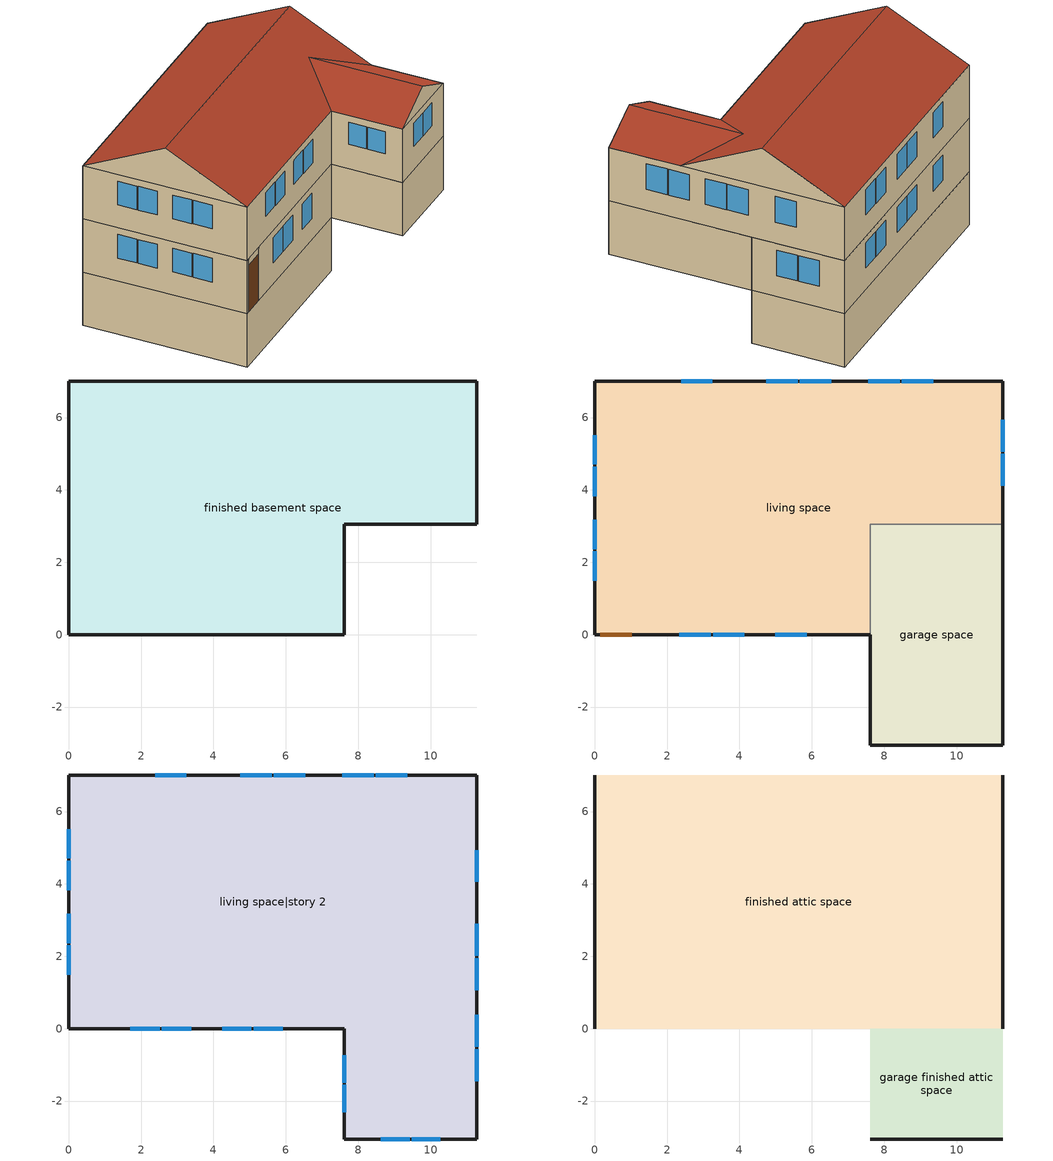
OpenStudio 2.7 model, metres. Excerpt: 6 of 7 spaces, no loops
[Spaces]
finished basement space
 floor foundation (FloorFndGrndFinB): 0,0 0,7.01 11.28,7.01 11.28,3.05 7.62,3.05 7.62,0 z-2.44
 wall foundation (WallFndGrndFinB): 0,7.01 0,0 7.62,0 7.62,3.05 11.28,3.05 11.28,7.01 0,7.01 z-2.44:0
garage space
 floor foundation (FloorFndGrndUnfinSlab): 7.62,-3.05 7.62,3.05 11.28,3.05 11.28,-3.05 z0
 wall outside (WallExtUninsUnfin): 7.62,0 7.62,-3.05 11.28,-3.05 11.28,3.05 z0:2.44
 wall to living space (WallIntFinInsUnfin Reversed): 11.28,3.05 7.62,3.05 7.62,0 z0:2.44
living space
 floor to finished basement space (FloorFinUninsFin): 0,0 0,7.01 11.28,7.01 11.28,3.05 7.62,3.05 7.62,0 z0
 wall outside (WallExtInsFin): 11.28,3.05 11.28,7.01 0,7.01 0,0 0.13,0 1.05,0 7.62,0 z0:2.44
 window (WindowConstruction): 2.34,0 3.21,0 / 3.27,0 4.14,0 / 5,0 5.86,0 / 9.35,7.01 8.49,7.01 / 8.43,7.01 7.57,7.01 / 6.53,7.01 5.67,7.01 / 5.61,7.01 4.75,7.01 / 3.25,7.01 2.39,7.01 z0.98:2.13; 0,5.52 0,4.7 / 0,4.64 0,3.83 / 0,3.18 0,2.37 / 0,2.31 0,1.49 z1.05:2.13; 11.28,4.12 11.28,5 / 11.28,5.06 11.28,5.94 z0.96:2.13
 door (Door): 0.15,0 1.02,0 z0:2.13
living space|story 2
 floor to garage space (FloorFinInsUnfin): 11.28,3.05 11.28,-3.05 7.62,-3.05 7.62,3.05 z2.44
 floor to living space (FloorFinUninsFin): 11.28,7.01 11.28,3.05 7.62,3.05 7.62,0 0,0 0,7.01 z2.44
 wall outside (WallExtInsFin): 0,7.01 0,0 7.62,0 7.62,-3.05 11.28,-3.05 11.28,7.01 0,7.01 z2.44:4.88
 window (WindowConstruction): 1.7,0 2.51,0 / 2.57,0 3.38,0 / 4.24,0 5.05,0 / 5.11,0 5.92,0 / 0,5.52 0,4.7 / 0,4.64 0,3.83 / 0,3.18 0,2.37 / 0,2.31 0,1.49 z3.49:4.57; 8.62,-3.05 9.42,-3.05 / 9.48,-3.05 10.27,-3.05 z3.51:4.57; 9.35,7.01 8.49,7.01 / 8.43,7.01 7.57,7.01 / 6.53,7.01 5.67,7.01 / 5.61,7.01 4.75,7.01 / 3.25,7.01 2.39,7.01 z3.42:4.57; 7.62,-0.73 7.62,-1.49 / 7.62,-1.55 7.62,-2.31 z3.56:4.57; 11.28,-1.45 11.28,-0.56 / 11.28,-0.5 11.28,0.38 / 11.28,1.07 11.28,1.95 / 11.28,2.01 11.28,2.9 / 11.28,4.05 11.28,4.94 z3.39:4.57
finished attic space
 floor to living space|story 2 (FloorFinUninsFin): 11.28,7.01 11.28,0 0,0 0,7.01 z4.88
 wall outside (WallExtInsFin): 0,3.51,6.63 0,7.01,4.88 0,0,4.88; 11.28,3.51,6.63 11.28,0,4.88 11.28,7.01,4.88
 roof outside (RoofFinInsExt): 0,3.51,6.63 11.28,3.51,6.63 11.28,7.01,4.88 0,7.01,4.88; 0,3.51,6.63 0,0,4.88 7.62,0,4.88 9.45,1.83,5.79 11.28,0,4.88 11.28,3.51,6.63
garage finished attic space
 floor to living space|story 2 (FloorFinUninsFin): 7.62,-3.05 7.62,0 11.28,0 11.28,-3.05 z4.88
 wall outside (WallExtInsFin): 7.62,-3.05,4.88 11.28,-3.05,4.88 9.45,-3.05,5.79
 roof outside (RoofFinInsExt): 7.62,0,4.88 7.62,-3.05,4.88 9.45,-3.05,5.79 9.45,1.83,5.79; 11.28,0,4.88 9.45,1.83,5.79 9.45,-3.05,5.79 11.28,-3.05,4.88
[Schedule:Ruleset]
Name | Default Day Schedule
residential clothes dryer gas schedule | Schedule Day 14
residential lighting schedule | Schedule Day 15
residential misc plug loads schedule | Schedule Day 16
[Schedule:Day]
Schedule Day 14; residential clothes dryer gas schedule allday2; residential clothes dryer gas schedule allday3; residential clothes dryer gas schedule allday4; residential clothes dryer gas schedule allday6; Schedule Day 15; Schedule Day 16: 24, 0, 0
residential clothes dryer gas schedule allday1: 9, 0, 0, 9, 10, 0.0422513, 9, 20, 0.139377, 16, 40, 0, 16, 50, 0.0351558, 24, 0, 0
residential clothes dryer gas schedule allday5: 6, 0, 0, 6, 10, 0.0062714, 6, 20, 0.086794, 6, 30, 0.0340302, 11, 0, 0, 11, 10, 0.0069146, 11, 20, 0.109427, 20, 0, 0, 20, 10, 0.0524824, 21, 10, 0, 21, 20, 0.0193769, 22, 30, 0, 22, 40, 0.0743518, 24, 0, 0
residential clothes dryer gas schedule allday7: 13, 10, 0, 13, 20, 0.0228141, 14, 30, 0, 14, 40, 0.0017487, 24, 0, 0
residential lighting schedule allday1: 1, 0, 0.123631, 2, 0, 0.0741788, 4, 0, 0.0494525, 5, 0, 0.0549801, 6, 0, 0.150859, 7, 0, 0.354175, 8, 0, 0.448199, 9, 0, 0.47631, 10, 0, 0.489613, 11, 0, 0.476301, 12, 0, 0.457857, 13, 0, 0.444545, 14, 0, 0.440628, 15, 0, 0.441521, 16, 0, 0.452044, 17, 0, 0.49535, 18, 0, 0.614728, 19, 0, 0.815082, 20, 0, 0.986796, 21, 0, 0.98125, 22, 0, 0.803785, 23, 0, 0.487613, 24, 0, 0.248984
residential lighting schedule allday2: 1, 0, 0.123631, 2, 0, 0.0741788, 4, 0, 0.0494525, 5, 0, 0.0546973, 6, 0, 0.149449, 7, 0, 0.350865, 8, 0, 0.44401, 9, 0, 0.469572, 10, 0, 0.480466, 11, 0, 0.467278, 12, 0, 0.449007, 13, 0, 0.435819, 14, 0, 0.431938, 15, 0, 0.432453, 16, 0, 0.439761, 17, 0, 0.470505, 18, 0, 0.560643, 19, 0, 0.730401, 20, 0, 0.91498, 21, 0, 0.978084, 22, 0, 0.863394, 23, 0, 0.5225, 24, 0, 0.248984
residential lighting schedule allday3: 1, 0, 0.123631, 2, 0, 0.0741788, 4, 0, 0.0494525, 5, 0, 0.0539247, 6, 0, 0.145596, 7, 0, 0.34182, 8, 0, 0.432565, 9, 0, 0.451385, 10, 0, 0.455914, 11, 0, 0.443066, 12, 0, 0.425266, 13, 0, 0.412418, 14, 0, 0.408637, 15, 0, 0.409042, 16, 0, 0.415066, 17, 0, 0.439706, 18, 0, 0.51264, 19, 0, 0.657196, 20, 0, 0.8349, 21, 0, 0.933802, 22, 0, 0.873581, 23, 0, 0.539552, 24, 0, 0.248984
residential lighting schedule allday4: 1, 0, 0.123631, 2, 0, 0.0741788, 4, 0, 0.0494525, 5, 0, 0.0528694, 6, 0, 0.140334, 7, 0, 0.329465, 8, 0, 0.41693, 9, 0, 0.42706, 10, 0, 0.423416, 11, 0, 0.411032, 12, 0, 0.393875, 13, 0, 0.381492, 14, 0, 0.377848, 15, 0, 0.377589, 16, 0, 0.37857, 17, 0, 0.383909, 18, 0, 0.405592, 19, 0, 0.468259, 20, 0, 0.593888, 21, 0, 0.758371, 22, 0, 0.872487, 23, 0, 0.602142, 24, 0, 0.248984
residential lighting schedule allday5: 1, 0, 0.123631, 2, 0, 0.0741788, 4, 0, 0.0494525, 5, 0, 0.051814, 6, 0, 0.135071, 7, 0, 0.31711, 8, 0, 0.401295, 9, 0, 0.403336, 10, 0, 0.392119, 11, 0, 0.3802, 12, 0, 0.363687, 13, 0, 0.351767, 14, 0, 0.34826, 15, 0, 0.348027, 16, 0, 0.349018, 17, 0, 0.353955, 18, 0, 0.372935, 19, 0, 0.426395, 20, 0, 0.534394, 21, 0, 0.683632, 22, 0, 0.805885, 23, 0, 0.581238, 24, 0, 0.248984
residential lighting schedule allday6: 1, 0, 0.123631, 2, 0, 0.0741788, 4, 0, 0.0494525, 5, 0, 0.0510414, 6, 0, 0.131219, 7, 0, 0.308066, 8, 0, 0.389849, 9, 0, 0.38635, 10, 0, 0.36997, 11, 0, 0.358391, 12, 0, 0.342348, 13, 0, 0.330769, 14, 0, 0.327362, 15, 0, 0.327165, 16, 0, 0.32825, 17, 0, 0.333127, 18, 0, 0.350618, 19, 0, 0.397854, 20, 0, 0.492163, 21, 0, 0.62607, 22, 0, 0.74767, 23, 0, 0.559742, 24, 0, 0.248984
residential lighting schedule allday7: 1, 0, 0.123631, 2, 0, 0.0741788, 4, 0, 0.0494525, 5, 0, 0.0507586, 6, 0, 0.129809, 7, 0, 0.304755, 8, 0, 0.38566, 9, 0, 0.380213, 10, 0, 0.362024, 11, 0, 0.350569, 12, 0, 0.334699, 13, 0, 0.323244, 14, 0, 0.319874, 15, 0, 0.31967, 16, 0, 0.320691, 17, 0, 0.325324, 18, 0, 0.342108, 19, 0, 0.387913, 20, 0, 0.480412, 21, 0, 0.61353, 22, 0, 0.736865, 23, 0, 0.555744, 24, 0, 0.248984
residential lighting schedule allday8: 1, 0, 0.123631, 2, 0, 0.0741788, 4, 0, 0.0494525, 5, 0, 0.0510414, 6, 0, 0.131219, 7, 0, 0.308066, 8, 0, 0.389849, 9, 0, 0.38635, 10, 0, 0.36997, 11, 0, 0.358391, 12, 0, 0.342348, 13, 0, 0.330769, 14, 0, 0.327362, 15, 0, 0.327139, 16, 0, 0.328134, 17, 0, 0.333086, 18, 0, 0.35211, 19, 0, 0.405663, 20, 0, 0.513775, 21, 0, 0.663044, 22, 0, 0.785153, 23, 0, 0.570776, 24, 0, 0.248984
residential lighting schedule allday9: 1, 0, 0.123631, 2, 0, 0.0741788, 4, 0, 0.0494525, 5, 0, 0.051814, 6, 0, 0.135071, 7, 0, 0.31711, 8, 0, 0.401295, 9, 0, 0.403336, 10, 0, 0.392119, 11, 0, 0.3802, 12, 0, 0.363687, 13, 0, 0.351767, 14, 0, 0.34826, 15, 0, 0.348091, 16, 0, 0.34968, 17, 0, 0.357603, 18, 0, 0.387111, 19, 0, 0.46494, 20, 0, 0.605825, 21, 0, 0.767571, 22, 0, 0.85212, 23, 0, 0.577286, 24, 0, 0.248984
residential lighting schedule allday10: 1, 0, 0.123631, 2, 0, 0.0741788, 4, 0, 0.0494525, 5, 0, 0.0528694, 6, 0, 0.140334, 7, 0, 0.329465, 8, 0, 0.41693, 9, 0, 0.42706, 10, 0, 0.423416, 11, 0, 0.411032, 12, 0, 0.393875, 13, 0, 0.381492, 14, 0, 0.377848, 15, 0, 0.377818, 16, 0, 0.380741, 17, 0, 0.39476, 18, 0, 0.443322, 19, 0, 0.557743, 20, 0, 0.732126, 21, 0, 0.878938, 22, 0, 0.887127, 23, 0, 0.561774, 24, 0, 0.248984
residential lighting schedule allday11: 1, 0, 0.123631, 2, 0, 0.0741788, 4, 0, 0.0494525, 5, 0, 0.0539247, 6, 0, 0.145596, 7, 0, 0.34182, 8, 0, 0.432565, 9, 0, 0.451385, 10, 0, 0.455914, 11, 0, 0.443066, 12, 0, 0.425266, 13, 0, 0.412418, 14, 0, 0.408637, 15, 0, 0.411481, 16, 0, 0.432187, 17, 0, 0.497807, 18, 0, 0.642346, 19, 0, 0.835813, 20, 0, 0.954003, 21, 0, 0.895129, 22, 0, 0.711818, 23, 0, 0.623348, 24, 0, 0.248984
residential lighting schedule allday12: 1, 0, 0.123631, 2, 0, 0.0741788, 4, 0, 0.0494525, 5, 0, 0.0546973, 6, 0, 0.149449, 7, 0, 0.350865, 8, 0, 0.44401, 9, 0, 0.469572, 10, 0, 0.480466, 11, 0, 0.467278, 12, 0, 0.449007, 13, 0, 0.435819, 14, 0, 0.431938, 15, 0, 0.434025, 16, 0, 0.451938, 17, 0, 0.515373, 18, 0, 0.665334, 19, 0, 0.874019, 20, 0, 1, 21, 0, 0.927337, 22, 0, 0.725087, 23, 0, 0.624742, 24, 0, 0.248984
residential misc plug loads schedule allday1; residential misc plug loads schedule allday12: 1, 0, 0.655649, 2, 0, 0.618183, 3, 0, 0.599451, 4, 0, 0.580718, 5, 0, 0.599451, 6, 0, 0.618183, 7, 0, 0.693115, 8, 0, 0.786779, 11, 0, 0.805512, 12, 0, 0.824245, 14, 0, 0.842977, 15, 0, 0.824245, 16, 0, 0.86171, 17, 0, 0.899176, 18, 0, 0.974107, 19, 0, 0.99284, 20, 0, 0.936642, 21, 0, 0.880443, 22, 0, 0.842977, 23, 0, 0.749313, 24, 0, 0.674382
residential misc plug loads schedule allday2: 1, 0, 0.660377, 2, 0, 0.622642, 3, 0, 0.603774, 4, 0, 0.584906, 5, 0, 0.603774, 6, 0, 0.622642, 7, 0, 0.698113, 8, 0, 0.792453, 11, 0, 0.811321, 12, 0, 0.830189, 14, 0, 0.849057, 15, 0, 0.830189, 16, 0, 0.867925, 17, 0, 0.90566, 18, 0, 0.981132, 19, 0, 1, 20, 0, 0.943396, 21, 0, 0.886792, 22, 0, 0.849057, 23, 0, 0.754717, 24, 0, 0.679245
residential misc plug loads schedule allday3; residential misc plug loads schedule allday5: 1, 0, 0.521682, 2, 0, 0.491872, 3, 0, 0.476967, 4, 0, 0.462062, 5, 0, 0.476967, 6, 0, 0.491872, 7, 0, 0.551493, 8, 0, 0.626019, 11, 0, 0.640924, 12, 0, 0.655829, 14, 0, 0.670734, 15, 0, 0.655829, 16, 0, 0.68564, 17, 0, 0.71545, 18, 0, 0.775071, 19, 0, 0.789976, 20, 0, 0.745261, 21, 0, 0.700545, 22, 0, 0.670734, 23, 0, 0.596208, 24, 0, 0.536588
residential misc plug loads schedule allday4: 1, 0, 0.519581, 2, 0, 0.489891, 3, 0, 0.475045, 4, 0, 0.4602, 5, 0, 0.475045, 6, 0, 0.489891, 7, 0, 0.549271, 8, 0, 0.623497, 11, 0, 0.638342, 12, 0, 0.653187, 14, 0, 0.668033, 15, 0, 0.653187, 16, 0, 0.682878, 17, 0, 0.712568, 18, 0, 0.771949, 19, 0, 0.786794, 20, 0, 0.742258, 21, 0, 0.697723, 22, 0, 0.668033, 23, 0, 0.593807, 24, 0, 0.534426
residential misc plug loads schedule allday6; residential misc plug loads schedule allday9: 1, 0, 0.434473, 2, 0, 0.409646, 3, 0, 0.397232, 4, 0, 0.384819, 5, 0, 0.397232, 6, 0, 0.409646, 7, 0, 0.4593, 8, 0, 0.521367, 11, 0, 0.533781, 12, 0, 0.546194, 14, 0, 0.558608, 15, 0, 0.546194, 16, 0, 0.571021, 17, 0, 0.595848, 18, 0, 0.645502, 19, 0, 0.657916, 20, 0, 0.620675, 21, 0, 0.583435, 22, 0, 0.558608, 23, 0, 0.49654, 24, 0, 0.446886
residential misc plug loads schedule allday7; residential misc plug loads schedule allday8: 1, 0, 0.43132, 2, 0, 0.406674, 3, 0, 0.39435, 4, 0, 0.382027, 5, 0, 0.39435, 6, 0, 0.406674, 7, 0, 0.455967, 8, 0, 0.517585, 11, 0, 0.529908, 12, 0, 0.542231, 14, 0, 0.554555, 15, 0, 0.542231, 16, 0, 0.566878, 17, 0, 0.591525, 18, 0, 0.640819, 19, 0, 0.653142, 20, 0, 0.616172, 21, 0, 0.579202, 22, 0, 0.554555, 23, 0, 0.492938, 24, 0, 0.443644
residential misc plug loads schedule allday10: 1, 0, 0.520106, 2, 0, 0.490386, 3, 0, 0.475526, 4, 0, 0.460666, 5, 0, 0.475526, 6, 0, 0.490386, 7, 0, 0.549827, 8, 0, 0.624128, 11, 0, 0.638988, 12, 0, 0.653848, 14, 0, 0.668708, 15, 0, 0.653848, 16, 0, 0.683568, 17, 0, 0.713289, 18, 0, 0.772729, 19, 0, 0.787589, 20, 0, 0.743009, 21, 0, 0.698428, 22, 0, 0.668708, 23, 0, 0.594407, 24, 0, 0.534966
residential misc plug loads schedule allday11: 1, 0, 0.51853, 2, 0, 0.4889, 3, 0, 0.474085, 4, 0, 0.45927, 5, 0, 0.474085, 6, 0, 0.4889, 7, 0, 0.54816, 8, 0, 0.622236, 11, 0, 0.637051, 12, 0, 0.651867, 14, 0, 0.666682, 15, 0, 0.651867, 16, 0, 0.681497, 17, 0, 0.711127, 18, 0, 0.770388, 19, 0, 0.785203, 20, 0, 0.740757, 21, 0, 0.696312, 22, 0, 0.666682, 23, 0, 0.592606, 24, 0, 0.533345
[Schedule:Rule] Apply Sunday=Yes; Apply Monday=Yes; Apply Tuesday=Yes; Apply Wednesday=Yes; Apply Thursday=Yes; Apply Friday=Yes; Apply Saturday=Yes
residential clothes dryer gas schedule allday ruleset1: Schedule Ruleset=residential clothes dryer gas schedule; Rule Order=6; Day Schedule=residential clothes dryer gas schedule allday1; Date Specification Type=SpecificDates; Specific Month 1=1; Specific Day 1=1; Specific Month 2=1; Specific Day 2=8; Specific Month 3=1; Specific Day 3=15; Specific Month 4=1; Specific Day 4=22; Specific Month 5=1; Specific Day 5=29; Specific Month 6=2; Specific Day 6=5; Specific Month 7=2; Specific Day 7=12; Specific Month 8=2; Specific Day 8=19; Specific Month 9=2; Specific Day 9=26; Specific Month 10=3; Specific Day 10=5; Specific Month 11=3; Specific Day 11=12; Specific Month 12=3; Specific Day 12=19; Specific Month 13=3; Specific Day 13=26; Specific Month 14=4; Specific Day 14=2; Specific Month 15=4; Specific Day 15=9; Specific Month 16=4; Specific Day 16=16; Specific Month 17=4; Specific Day 17=23; Specific Month 18=4; Specific Day 18=30; Specific Month 19=5; Specific Day 19=7; Specific Month 20=5; Specific Day 20=14; Specific Month 21=5; Specific Day 21=21; Specific Month 22=5; Specific Day 22=28; Specific Month 23=6; Specific Day 23=4; Specific Month 24=6; Specific Day 24=11; Specific Month 25=6; Specific Day 25=18; Specific Month 26=6; Specific Day 26=25; Specific Month 27=7; Specific Day 27=2; Specific Month 28=7; Specific Day 28=9; Specific Month 29=7; Specific Day 29=16; Specific Month 30=7; Specific Day 30=23; Specific Month 31=7; Specific Day 31=30; Specific Month 32=8; Specific Day 32=6; Specific Month 33=8; Specific Day 33=13; Specific Month 34=8; Specific Day 34=20; Specific Month 35=8; Specific Day 35=27; Specific Month 36=9; Specific Day 36=3; Specific Month 37=9; Specific Day 37=10; Specific Month 38=9; Specific Day 38=17; Specific Month 39=9; Specific Day 39=24; Specific Month 40=10; Specific Day 40=1; Specific Month 41=10; Specific Day 41=8; Specific Month 42=10; Specific Day 42=15; Specific Month 43=10; Specific Day 43=22; Specific Month 44=10; Specific Day 44=29; Specific Month 45=11; Specific Day 45=5; Specific Month 46=11; Specific Day 46=12; Specific Month 47=11; Specific Day 47=19; Specific Month 48=11; Specific Day 48=26; Specific Month 49=12; Specific Day 49=3; Specific Month 50=12; Specific Day 50=10; Specific Month 51=12; Specific Day 51=17; Specific Month 52=12; Specific Day 52=24; Specific Month 53=12; Specific Day 53=31
residential clothes dryer gas schedule allday ruleset2: Schedule Ruleset=residential clothes dryer gas schedule; Rule Order=5; Day Schedule=residential clothes dryer gas schedule allday2; Date Specification Type=SpecificDates; Specific Month 1=1; Specific Day 1=2; Specific Month 2=1; Specific Day 2=9; Specific Month 3=1; Specific Day 3=16; Specific Month 4=1; Specific Day 4=23; Specific Month 5=1; Specific Day 5=30; Specific Month 6=2; Specific Day 6=6; Specific Month 7=2; Specific Day 7=13; Specific Month 8=2; Specific Day 8=20; Specific Month 9=2; Specific Day 9=27; Specific Month 10=3; Specific Day 10=6; Specific Month 11=3; Specific Day 11=13; Specific Month 12=3; Specific Day 12=20; Specific Month 13=3; Specific Day 13=27; Specific Month 14=4; Specific Day 14=3; Specific Month 15=4; Specific Day 15=10; Specific Month 16=4; Specific Day 16=17; Specific Month 17=4; Specific Day 17=24; Specific Month 18=5; Specific Day 18=1; Specific Month 19=5; Specific Day 19=8; Specific Month 20=5; Specific Day 20=15; Specific Month 21=5; Specific Day 21=22; Specific Month 22=5; Specific Day 22=29; Specific Month 23=6; Specific Day 23=5; Specific Month 24=6; Specific Day 24=12; Specific Month 25=6; Specific Day 25=19; Specific Month 26=6; Specific Day 26=26; Specific Month 27=7; Specific Day 27=3; Specific Month 28=7; Specific Day 28=10; Specific Month 29=7; Specific Day 29=17; Specific Month 30=7; Specific Day 30=24; Specific Month 31=7; Specific Day 31=31; Specific Month 32=8; Specific Day 32=7; Specific Month 33=8; Specific Day 33=14; Specific Month 34=8; Specific Day 34=21; Specific Month 35=8; Specific Day 35=28; Specific Month 36=9; Specific Day 36=4; Specific Month 37=9; Specific Day 37=11; Specific Month 38=9; Specific Day 38=18; Specific Month 39=9; Specific Day 39=25; Specific Month 40=10; Specific Day 40=2; Specific Month 41=10; Specific Day 41=9; Specific Month 42=10; Specific Day 42=16; Specific Month 43=10; Specific Day 43=23; Specific Month 44=10; Specific Day 44=30; Specific Month 45=11; Specific Day 45=6; Specific Month 46=11; Specific Day 46=13; Specific Month 47=11; Specific Day 47=20; Specific Month 48=11; Specific Day 48=27; Specific Month 49=12; Specific Day 49=4; Specific Month 50=12; Specific Day 50=11; Specific Month 51=12; Specific Day 51=18; Specific Month 52=12; Specific Day 52=25
residential clothes dryer gas schedule allday ruleset3: Schedule Ruleset=residential clothes dryer gas schedule; Rule Order=4; Day Schedule=residential clothes dryer gas schedule allday3; Date Specification Type=SpecificDates; Specific Month 1=1; Specific Day 1=3; Specific Month 2=1; Specific Day 2=10; Specific Month 3=1; Specific Day 3=17; Specific Month 4=1; Specific Day 4=24; Specific Month 5=1; Specific Day 5=31; Specific Month 6=2; Specific Day 6=7; Specific Month 7=2; Specific Day 7=14; Specific Month 8=2; Specific Day 8=21; Specific Month 9=2; Specific Day 9=28; Specific Month 10=3; Specific Day 10=7; Specific Month 11=3; Specific Day 11=14; Specific Month 12=3; Specific Day 12=21; Specific Month 13=3; Specific Day 13=28; Specific Month 14=4; Specific Day 14=4; Specific Month 15=4; Specific Day 15=11; Specific Month 16=4; Specific Day 16=18; Specific Month 17=4; Specific Day 17=25; Specific Month 18=5; Specific Day 18=2; Specific Month 19=5; Specific Day 19=9; Specific Month 20=5; Specific Day 20=16; Specific Month 21=5; Specific Day 21=23; Specific Month 22=5; Specific Day 22=30; Specific Month 23=6; Specific Day 23=6; Specific Month 24=6; Specific Day 24=13; Specific Month 25=6; Specific Day 25=20; Specific Month 26=6; Specific Day 26=27; Specific Month 27=7; Specific Day 27=4; Specific Month 28=7; Specific Day 28=11; Specific Month 29=7; Specific Day 29=18; Specific Month 30=7; Specific Day 30=25; Specific Month 31=8; Specific Day 31=1; Specific Month 32=8; Specific Day 32=8; Specific Month 33=8; Specific Day 33=15; Specific Month 34=8; Specific Day 34=22; Specific Month 35=8; Specific Day 35=29; Specific Month 36=9; Specific Day 36=5; Specific Month 37=9; Specific Day 37=12; Specific Month 38=9; Specific Day 38=19; Specific Month 39=9; Specific Day 39=26; Specific Month 40=10; Specific Day 40=3; Specific Month 41=10; Specific Day 41=10; Specific Month 42=10; Specific Day 42=17; Specific Month 43=10; Specific Day 43=24; Specific Month 44=10; Specific Day 44=31; Specific Month 45=11; Specific Day 45=7; Specific Month 46=11; Specific Day 46=14; Specific Month 47=11; Specific Day 47=21; Specific Month 48=11; Specific Day 48=28; Specific Month 49=12; Specific Day 49=5; Specific Month 50=12; Specific Day 50=12; Specific Month 51=12; Specific Day 51=19; Specific Month 52=12; Specific Day 52=26
residential clothes dryer gas schedule allday ruleset4: Schedule Ruleset=residential clothes dryer gas schedule; Rule Order=3; Day Schedule=residential clothes dryer gas schedule allday4; Date Specification Type=SpecificDates; Specific Month 1=1; Specific Day 1=4; Specific Month 2=1; Specific Day 2=11; Specific Month 3=1; Specific Day 3=18; Specific Month 4=1; Specific Day 4=25; Specific Month 5=2; Specific Day 5=1; Specific Month 6=2; Specific Day 6=8; Specific Month 7=2; Specific Day 7=15; Specific Month 8=2; Specific Day 8=22; Specific Month 9=3; Specific Day 9=1; Specific Month 10=3; Specific Day 10=8; Specific Month 11=3; Specific Day 11=15; Specific Month 12=3; Specific Day 12=22; Specific Month 13=3; Specific Day 13=29; Specific Month 14=4; Specific Day 14=5; Specific Month 15=4; Specific Day 15=12; Specific Month 16=4; Specific Day 16=19; Specific Month 17=4; Specific Day 17=26; Specific Month 18=5; Specific Day 18=3; Specific Month 19=5; Specific Day 19=10; Specific Month 20=5; Specific Day 20=17; Specific Month 21=5; Specific Day 21=24; Specific Month 22=5; Specific Day 22=31; Specific Month 23=6; Specific Day 23=7; Specific Month 24=6; Specific Day 24=14; Specific Month 25=6; Specific Day 25=21; Specific Month 26=6; Specific Day 26=28; Specific Month 27=7; Specific Day 27=5; Specific Month 28=7; Specific Day 28=12; Specific Month 29=7; Specific Day 29=19; Specific Month 30=7; Specific Day 30=26; Specific Month 31=8; Specific Day 31=2; Specific Month 32=8; Specific Day 32=9; Specific Month 33=8; Specific Day 33=16; Specific Month 34=8; Specific Day 34=23; Specific Month 35=8; Specific Day 35=30; Specific Month 36=9; Specific Day 36=6; Specific Month 37=9; Specific Day 37=13; Specific Month 38=9; Specific Day 38=20; Specific Month 39=9; Specific Day 39=27; Specific Month 40=10; Specific Day 40=4; Specific Month 41=10; Specific Day 41=11; Specific Month 42=10; Specific Day 42=18; Specific Month 43=10; Specific Day 43=25; Specific Month 44=11; Specific Day 44=1; Specific Month 45=11; Specific Day 45=8; Specific Month 46=11; Specific Day 46=15; Specific Month 47=11; Specific Day 47=22; Specific Month 48=11; Specific Day 48=29; Specific Month 49=12; Specific Day 49=6; Specific Month 50=12; Specific Day 50=13; Specific Month 51=12; Specific Day 51=20; Specific Month 52=12; Specific Day 52=27
residential clothes dryer gas schedule allday ruleset5: Schedule Ruleset=residential clothes dryer gas schedule; Rule Order=2; Day Schedule=residential clothes dryer gas schedule allday5; Date Specification Type=SpecificDates; Specific Month 1=1; Specific Day 1=5; Specific Month 2=1; Specific Day 2=12; Specific Month 3=1; Specific Day 3=19; Specific Month 4=1; Specific Day 4=26; Specific Month 5=2; Specific Day 5=2; Specific Month 6=2; Specific Day 6=9; Specific Month 7=2; Specific Day 7=16; Specific Month 8=2; Specific Day 8=23; Specific Month 9=3; Specific Day 9=2; Specific Month 10=3; Specific Day 10=9; Specific Month 11=3; Specific Day 11=16; Specific Month 12=3; Specific Day 12=23; Specific Month 13=3; Specific Day 13=30; Specific Month 14=4; Specific Day 14=6; Specific Month 15=4; Specific Day 15=13; Specific Month 16=4; Specific Day 16=20; Specific Month 17=4; Specific Day 17=27; Specific Month 18=5; Specific Day 18=4; Specific Month 19=5; Specific Day 19=11; Specific Month 20=5; Specific Day 20=18; Specific Month 21=5; Specific Day 21=25; Specific Month 22=6; Specific Day 22=1; Specific Month 23=6; Specific Day 23=8; Specific Month 24=6; Specific Day 24=15; Specific Month 25=6; Specific Day 25=22; Specific Month 26=6; Specific Day 26=29; Specific Month 27=7; Specific Day 27=6; Specific Month 28=7; Specific Day 28=13; Specific Month 29=7; Specific Day 29=20; Specific Month 30=7; Specific Day 30=27; Specific Month 31=8; Specific Day 31=3; Specific Month 32=8; Specific Day 32=10; Specific Month 33=8; Specific Day 33=17; Specific Month 34=8; Specific Day 34=24; Specific Month 35=8; Specific Day 35=31; Specific Month 36=9; Specific Day 36=7; Specific Month 37=9; Specific Day 37=14; Specific Month 38=9; Specific Day 38=21; Specific Month 39=9; Specific Day 39=28; Specific Month 40=10; Specific Day 40=5; Specific Month 41=10; Specific Day 41=12; Specific Month 42=10; Specific Day 42=19; Specific Month 43=10; Specific Day 43=26; Specific Month 44=11; Specific Day 44=2; Specific Month 45=11; Specific Day 45=9; Specific Month 46=11; Specific Day 46=16; Specific Month 47=11; Specific Day 47=23; Specific Month 48=11; Specific Day 48=30; Specific Month 49=12; Specific Day 49=7; Specific Month 50=12; Specific Day 50=14; Specific Month 51=12; Specific Day 51=21; Specific Month 52=12; Specific Day 52=28
residential clothes dryer gas schedule allday ruleset6: Schedule Ruleset=residential clothes dryer gas schedule; Rule Order=1; Day Schedule=residential clothes dryer gas schedule allday6; Date Specification Type=SpecificDates; Specific Month 1=1; Specific Day 1=6; Specific Month 2=1; Specific Day 2=13; Specific Month 3=1; Specific Day 3=20; Specific Month 4=1; Specific Day 4=27; Specific Month 5=2; Specific Day 5=3; Specific Month 6=2; Specific Day 6=10; Specific Month 7=2; Specific Day 7=17; Specific Month 8=2; Specific Day 8=24; Specific Month 9=3; Specific Day 9=3; Specific Month 10=3; Specific Day 10=10; Specific Month 11=3; Specific Day 11=17; Specific Month 12=3; Specific Day 12=24; Specific Month 13=3; Specific Day 13=31; Specific Month 14=4; Specific Day 14=7; Specific Month 15=4; Specific Day 15=14; Specific Month 16=4; Specific Day 16=21; Specific Month 17=4; Specific Day 17=28; Specific Month 18=5; Specific Day 18=5; Specific Month 19=5; Specific Day 19=12; Specific Month 20=5; Specific Day 20=19; Specific Month 21=5; Specific Day 21=26; Specific Month 22=6; Specific Day 22=2; Specific Month 23=6; Specific Day 23=9; Specific Month 24=6; Specific Day 24=16; Specific Month 25=6; Specific Day 25=23; Specific Month 26=6; Specific Day 26=30; Specific Month 27=7; Specific Day 27=7; Specific Month 28=7; Specific Day 28=14; Specific Month 29=7; Specific Day 29=21; Specific Month 30=7; Specific Day 30=28; Specific Month 31=8; Specific Day 31=4; Specific Month 32=8; Specific Day 32=11; Specific Month 33=8; Specific Day 33=18; Specific Month 34=8; Specific Day 34=25; Specific Month 35=9; Specific Day 35=1; Specific Month 36=9; Specific Day 36=8; Specific Month 37=9; Specific Day 37=15; Specific Month 38=9; Specific Day 38=22; Specific Month 39=9; Specific Day 39=29; Specific Month 40=10; Specific Day 40=6; Specific Month 41=10; Specific Day 41=13; Specific Month 42=10; Specific Day 42=20; Specific Month 43=10; Specific Day 43=27; Specific Month 44=11; Specific Day 44=3; Specific Month 45=11; Specific Day 45=10; Specific Month 46=11; Specific Day 46=17; Specific Month 47=11; Specific Day 47=24; Specific Month 48=12; Specific Day 48=1; Specific Month 49=12; Specific Day 49=8; Specific Month 50=12; Specific Day 50=15; Specific Month 51=12; Specific Day 51=22; Specific Month 52=12; Specific Day 52=29
residential clothes dryer gas schedule allday ruleset7: Schedule Ruleset=residential clothes dryer gas schedule; Rule Order=0; Day Schedule=residential clothes dryer gas schedule allday7; Date Specification Type=SpecificDates; Specific Month 1=1; Specific Day 1=7; Specific Month 2=1; Specific Day 2=14; Specific Month 3=1; Specific Day 3=21; Specific Month 4=1; Specific Day 4=28; Specific Month 5=2; Specific Day 5=4; Specific Month 6=2; Specific Day 6=11; Specific Month 7=2; Specific Day 7=18; Specific Month 8=2; Specific Day 8=25; Specific Month 9=3; Specific Day 9=4; Specific Month 10=3; Specific Day 10=11; Specific Month 11=3; Specific Day 11=18; Specific Month 12=3; Specific Day 12=25; Specific Month 13=4; Specific Day 13=1; Specific Month 14=4; Specific Day 14=8; Specific Month 15=4; Specific Day 15=15; Specific Month 16=4; Specific Day 16=22; Specific Month 17=4; Specific Day 17=29; Specific Month 18=5; Specific Day 18=6; Specific Month 19=5; Specific Day 19=13; Specific Month 20=5; Specific Day 20=20; Specific Month 21=5; Specific Day 21=27; Specific Month 22=6; Specific Day 22=3; Specific Month 23=6; Specific Day 23=10; Specific Month 24=6; Specific Day 24=17; Specific Month 25=6; Specific Day 25=24; Specific Month 26=7; Specific Day 26=1; Specific Month 27=7; Specific Day 27=8; Specific Month 28=7; Specific Day 28=15; Specific Month 29=7; Specific Day 29=22; Specific Month 30=7; Specific Day 30=29; Specific Month 31=8; Specific Day 31=5; Specific Month 32=8; Specific Day 32=12; Specific Month 33=8; Specific Day 33=19; Specific Month 34=8; Specific Day 34=26; Specific Month 35=9; Specific Day 35=2; Specific Month 36=9; Specific Day 36=9; Specific Month 37=9; Specific Day 37=16; Specific Month 38=9; Specific Day 38=23; Specific Month 39=9; Specific Day 39=30; Specific Month 40=10; Specific Day 40=7; Specific Month 41=10; Specific Day 41=14; Specific Month 42=10; Specific Day 42=21; Specific Month 43=10; Specific Day 43=28; Specific Month 44=11; Specific Day 44=4; Specific Month 45=11; Specific Day 45=11; Specific Month 46=11; Specific Day 46=18; Specific Month 47=11; Specific Day 47=25; Specific Month 48=12; Specific Day 48=2; Specific Month 49=12; Specific Day 49=9; Specific Month 50=12; Specific Day 50=16; Specific Month 51=12; Specific Day 51=23; Specific Month 52=12; Specific Day 52=30
residential lighting schedule allday ruleset1: Schedule Ruleset=residential lighting schedule; Rule Order=11; Day Schedule=residential lighting schedule allday1; Date Specification Type=DateRange; Start Month=1; Start Day=1; End Month=1; End Day=31
residential lighting schedule allday ruleset2: Schedule Ruleset=residential lighting schedule; Rule Order=10; Day Schedule=residential lighting schedule allday2; Date Specification Type=DateRange; Start Month=2; Start Day=1; End Month=2; End Day=28
residential lighting schedule allday ruleset3: Schedule Ruleset=residential lighting schedule; Rule Order=9; Day Schedule=residential lighting schedule allday3; Date Specification Type=DateRange; Start Month=3; Start Day=1; End Month=3; End Day=31
residential lighting schedule allday ruleset4: Schedule Ruleset=residential lighting schedule; Rule Order=8; Day Schedule=residential lighting schedule allday4; Date Specification Type=DateRange; Start Month=4; Start Day=1; End Month=4; End Day=30
residential lighting schedule allday ruleset5: Schedule Ruleset=residential lighting schedule; Rule Order=7; Day Schedule=residential lighting schedule allday5; Date Specification Type=DateRange; Start Month=5; Start Day=1; End Month=5; End Day=31
residential lighting schedule allday ruleset6: Schedule Ruleset=residential lighting schedule; Rule Order=6; Day Schedule=residential lighting schedule allday6; Date Specification Type=DateRange; Start Month=6; Start Day=1; End Month=6; End Day=30
residential lighting schedule allday ruleset7: Schedule Ruleset=residential lighting schedule; Rule Order=5; Day Schedule=residential lighting schedule allday7; Date Specification Type=DateRange; Start Month=7; Start Day=1; End Month=7; End Day=31
residential lighting schedule allday ruleset8: Schedule Ruleset=residential lighting schedule; Rule Order=4; Day Schedule=residential lighting schedule allday8; Date Specification Type=DateRange; Start Month=8; Start Day=1; End Month=8; End Day=31
residential lighting schedule allday ruleset9: Schedule Ruleset=residential lighting schedule; Rule Order=3; Day Schedule=residential lighting schedule allday9; Date Specification Type=DateRange; Start Month=9; Start Day=1; End Month=9; End Day=30
residential lighting schedule allday ruleset10: Schedule Ruleset=residential lighting schedule; Rule Order=2; Day Schedule=residential lighting schedule allday10; Date Specification Type=DateRange; Start Month=10; Start Day=1; End Month=10; End Day=31
residential lighting schedule allday ruleset11: Schedule Ruleset=residential lighting schedule; Rule Order=1; Day Schedule=residential lighting schedule allday11; Date Specification Type=DateRange; Start Month=11; Start Day=1; End Month=11; End Day=30
residential lighting schedule allday ruleset12: Schedule Ruleset=residential lighting schedule; Rule Order=0; Day Schedule=residential lighting schedule allday12; Date Specification Type=DateRange; Start Month=12; Start Day=1; End Month=12; End Day=31
residential misc plug loads schedule allday ruleset1: Schedule Ruleset=residential misc plug loads schedule; Rule Order=11; Day Schedule=residential misc plug loads schedule allday1; Date Specification Type=DateRange; Start Month=1; Start Day=1; End Month=1; End Day=31
residential misc plug loads schedule allday ruleset2: Schedule Ruleset=residential misc plug loads schedule; Rule Order=10; Day Schedule=residential misc plug loads schedule allday2; Date Specification Type=DateRange; Start Month=2; Start Day=1; End Month=2; End Day=28
residential misc plug loads schedule allday ruleset3: Schedule Ruleset=residential misc plug loads schedule; Rule Order=9; Day Schedule=residential misc plug loads schedule allday3; Date Specification Type=DateRange; Start Month=3; Start Day=1; End Month=3; End Day=31
residential misc plug loads schedule allday ruleset4: Schedule Ruleset=residential misc plug loads schedule; Rule Order=8; Day Schedule=residential misc plug loads schedule allday4; Date Specification Type=DateRange; Start Month=4; Start Day=1; End Month=4; End Day=30
residential misc plug loads schedule allday ruleset5: Schedule Ruleset=residential misc plug loads schedule; Rule Order=7; Day Schedule=residential misc plug loads schedule allday5; Date Specification Type=DateRange; Start Month=5; Start Day=1; End Month=5; End Day=31
residential misc plug loads schedule allday ruleset6: Schedule Ruleset=residential misc plug loads schedule; Rule Order=6; Day Schedule=residential misc plug loads schedule allday6; Date Specification Type=DateRange; Start Month=6; Start Day=1; End Month=6; End Day=30
residential misc plug loads schedule allday ruleset7: Schedule Ruleset=residential misc plug loads schedule; Rule Order=5; Day Schedule=residential misc plug loads schedule allday7; Date Specification Type=DateRange; Start Month=7; Start Day=1; End Month=7; End Day=31
residential misc plug loads schedule allday ruleset8: Schedule Ruleset=residential misc plug loads schedule; Rule Order=4; Day Schedule=residential misc plug loads schedule allday8; Date Specification Type=DateRange; Start Month=8; Start Day=1; End Month=8; End Day=31
residential misc plug loads schedule allday ruleset9: Schedule Ruleset=residential misc plug loads schedule; Rule Order=3; Day Schedule=residential misc plug loads schedule allday9; Date Specification Type=DateRange; Start Month=9; Start Day=1; End Month=9; End Day=30
residential misc plug loads schedule allday ruleset10: Schedule Ruleset=residential misc plug loads schedule; Rule Order=2; Day Schedule=residential misc plug loads schedule allday10; Date Specification Type=DateRange; Start Month=10; Start Day=1; End Month=10; End Day=31
residential misc plug loads schedule allday ruleset11: Schedule Ruleset=residential misc plug loads schedule; Rule Order=1; Day Schedule=residential misc plug loads schedule allday11; Date Specification Type=DateRange; Start Month=11; Start Day=1; End Month=11; End Day=30
residential misc plug loads schedule allday ruleset12: Schedule Ruleset=residential misc plug loads schedule; Rule Order=0; Day Schedule=residential misc plug loads schedule allday12; Date Specification Type=DateRange; Start Month=12; Start Day=1; End Month=12; End Day=31
